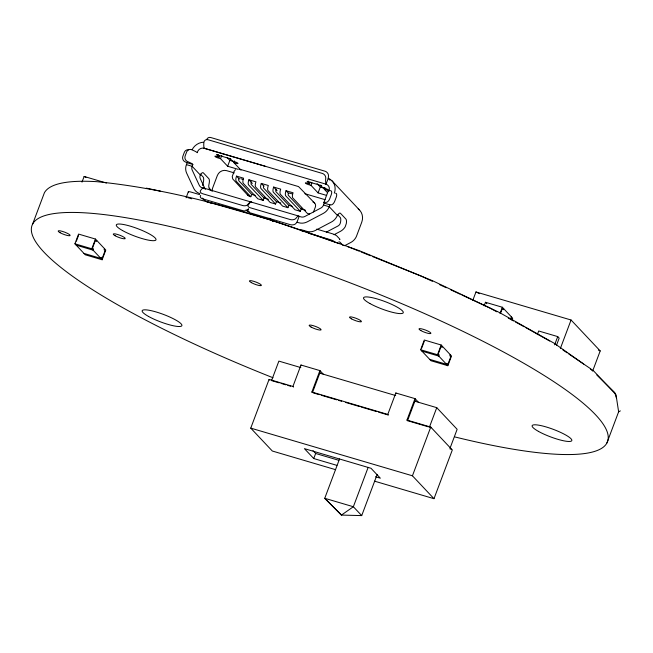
<?xml version="1.0" encoding="UTF-8"?>
<svg xmlns="http://www.w3.org/2000/svg" width="653" height="653" viewBox="0 0 653 653"><rect width="100%" height="100%" fill="white"/><g stroke="black" fill="none" stroke-linecap="round" stroke-linejoin="round"><path stroke-width="0.98" d="M247.936 210.201L247.871 210.756A4.245 2.539 0 0 0 250.23 212.862L290.218 224.648A4.245 2.539 0 0 0 295.899 223.497L296.96 222.208L299.164 216.355L301 216.894A5.306 4.857 -43.3 0 0 304.902 216.461L321.105 207.915A5.306 4.857 -43.3 0 0 323.504 205.042L324.214 203.156A5.404 1.02 20.6 0 1 324.876 202.332L326.149 202.381A4.245 2.032 -63.4 0 0 329.806 198.553L331.267 194.651A4.245 2.032 -63.4 0 0 330.549 190.676L329.275 190.635A5.404 1.02 20.6 0 0 328.614 191.451A5.395 4.938 -43.3 0 0 326.051 184.203A12.578 4.449 -73.6 0 1 325.749 178.375A4.245 3.543 51.3 0 0 322.362 173.437L208.119 139.758A4.245 3.543 51.3 0 0 203.891 142.452A12.578 4.449 -73.6 0 0 204.201 148.272A6.367 2.253 -73.6 0 0 204.724 148.558M32.65 224.012L44.371 192.839A307.383 58.125 20.6 0 1 96.668 181.665C180.089 189.966 260.702 215.188 339.225 243.602M81.992 182.13L84.131 176.449L106.447 183.028M74.915 243.806L78.572 234.084L95.452 239.055L105.794 250.034L102.137 259.755L85.257 254.784L74.915 243.806L91.795 248.785L102.137 259.755M76.36 241.177L78.491 235.504M91.795 248.785L95.452 239.055M96.742 240.426L96.334 241.512L95.371 240.484L92.522 248.042L93.493 249.071L93.085 250.156L76.213 245.177M104.496 248.662L104.096 249.74L105.06 250.768L102.219 258.335L101.248 257.306L100.848 258.384L83.968 253.413M199.924 193.598A11.672 10.693 -43.3 0 1 193.704 188.276L186.636 173.11A11.672 10.693 -43.3 0 1 186.423 164.621L187.125 162.744L192.839 164.425L192.129 166.311A5.306 4.857 -43.3 0 0 192.104 169.87L199.296 185.33A5.306 4.857 -43.3 0 0 202.128 187.746L203.965 188.284A6.155 2.179 -73.6 0 0 201.81 188.986L200.708 190.325A4.245 2.539 0 0 0 202.634 193.729L242.622 205.515A4.245 2.539 0 0 0 246.858 205.352L249.217 202.961A6.155 2.179 -73.6 0 1 251.372 202.267M186.081 197.777L188.276 191.925M238.125 169.323L227.652 166.237L220.534 158.679L218.151 157.977A2.653 0.498 20.6 0 1 215.041 156.508A2.653 0.498 20.6 0 1 216.698 156.434L219.073 157.136L219.702 155.463M220.534 158.679L221.791 155.341M227.652 166.237L229.848 160.385L227.26 157.634M240.981 170.164L233.864 162.613L234.492 160.94M233.945 171.69L232.239 176.596L232.729 178.955L247.871 195.288M247.316 194.439A4.245 3.885 -43.3 0 0 249.577 196.373L250.817 196.741L251.699 194.398L238.859 180.775A2.122 0.751 -73.6 0 1 239.014 178.204M249.25 211.719L247.365 211.164L248.099 209.213M250.817 196.741L236.231 181.256A4.245 1.502 -73.6 0 1 236.533 176.122L243.577 178.196A4.245 1.502 -73.6 0 0 243.275 183.338L257.862 198.814L263.192 200.389L264.367 197.263M263.192 200.389L248.605 184.905A4.245 1.502 -73.6 0 1 248.907 179.771L255.952 181.844A4.245 1.502 -73.6 0 0 255.649 186.987L270.236 202.463L275.566 204.038L276.448 201.695L263.616 188.072A2.122 0.751 -73.6 0 1 263.763 185.501M275.566 204.038L260.988 188.554A4.245 1.502 -73.6 0 1 261.282 183.42L268.326 185.493A4.245 1.502 -73.6 0 0 268.032 190.635L282.61 206.111L287.94 207.687L288.822 205.344L275.99 191.721A2.122 0.751 -73.6 0 1 276.137 189.15M326.655 195.427L318.084 192.896L310.975 185.346L308.591 184.644A2.653 0.498 20.6 0 1 305.482 183.167A2.653 0.498 20.6 0 1 307.13 183.093L309.514 183.795L310.142 182.122M287.94 207.687L273.362 192.202A4.245 1.502 -73.6 0 1 273.656 187.068L280.7 189.141A4.245 1.502 -73.6 0 0 280.406 194.284L294.985 209.76L300.323 211.335L301.49 208.209M310.975 185.346L311.914 182.84M318.084 192.896L320.288 187.044L317.056 183.615M327.537 192.708L324.296 189.272L324.925 187.599M323.855 202.569L328.255 190.872M335.544 193.182A4.245 2.032 -63.4 0 1 336.262 197.157L334.801 201.059A4.245 2.032 -63.4 0 1 331.144 204.879L329.928 204.838L329.218 206.723A11.672 10.693 -43.3 0 1 323.3 213.4L307.383 221.791A11.672 10.693 -43.3 0 1 298.796 222.746L296.96 222.208M335.626 469.687L272.317 451.019L250.752 428.131L269.069 379.417L292.928 386.454L293.507 387.074M292.928 386.454L300.984 365.019L319.921 370.602L323.415 374.316M320.501 371.222L312.444 392.657L311.865 392.037L319.921 370.602M336.907 465.369L313.75 458.545L315.652 453.476L312.991 450.652M339.536 458.945L324.745 498.296L341.437 515.078L361.713 515.601L377.205 474.38M378.626 412.165L388.364 415.039L387.776 414.418L395.832 392.984L415.022 398.64L418.606 402.444M368.145 467.377L353.355 506.736L341.437 515.078L324.745 498.296L353.355 506.736L361.713 515.601M420.638 349.755L424.295 340.025L441.167 345.004L451.509 355.983L447.852 365.704L430.98 360.734L420.638 349.755L437.518 354.726L447.852 365.704M421.724 348.073L424.213 341.454M428.474 426.858L407.545 420.695L406.966 420.075L415.022 398.64M407.545 420.695L415.602 399.261M437.518 354.726L441.167 345.004M442.465 346.376L442.057 347.453L441.085 346.425L438.245 353.991L439.216 355.02L438.808 356.097L421.928 351.126M450.219 354.612L449.811 355.689L450.782 356.718L447.942 364.284L446.97 363.256L446.562 364.333L429.69 359.354M472.756 300.494L475.964 291.964L571.065 320.003L600.205 350.93L592.72 370.839M414.875 401.211L436.751 407.66L429.421 427.144L431.323 427.707M430.743 427.086L452.309 449.974L433.992 498.688L412.435 475.8L430.743 427.086L406.966 420.075M484.134 305.816L485.465 302.274L502.345 307.253L512.687 318.231L512.017 319.994M500.018 313.44L502.345 307.253M500.484 313.407L502.263 308.673L503.226 309.702L503.634 308.624M450.17 447.868L457.141 429.307L436.751 407.66M511.389 316.86L510.989 317.938L511.952 318.966M537.321 334.654L538.701 330.989L557.719 336.597L559.172 338.148L556.421 345.478M554.617 344.849L557.719 336.597M560.372 348.441L571.065 320.003M606.906 442.979L618.628 411.798L615.999 394.69L593.985 371.288L590.475 368.814M210.037 189.974L209.205 188.186A5.306 4.857 -43.3 0 1 208.789 186.627L208.764 186.293A5.387 5.028 -61.9 0 1 208.854 184.913L209.213 183.175A6.367 2.253 -73.6 0 0 208.797 178.636L203.434 172.939A6.367 2.253 -73.6 0 0 200.814 174.253L200.096 175.616A5.387 4.759 -29.1 0 0 199.908 176.89L199.924 177.216A5.306 4.857 -43.3 0 0 200.34 178.775L205.328 189.476M234.166 171.2L235.504 169.641M301.964 230.933A3.289 0.62 20.6 0 1 303.163 230.248L306.902 231.358A11.672 10.693 -43.3 0 0 315.489 230.395L331.406 222.012A11.672 10.693 -43.3 0 0 336.336 217.359L337.903 214.674A6.367 2.253 -73.6 0 1 340.515 213.36L345.886 219.049A6.367 2.253 -73.6 0 1 346.302 223.587L345.208 226.779A11.672 10.693 -43.3 0 1 340.278 231.423L334.083 234.68M248.63 208.772L246.85 210.454A4.245 2.539 0 0 1 242.614 210.617L202.634 198.83A4.245 2.539 0 0 1 200.7 195.435M326.296 232.15L337.781 226.101A5.306 4.857 -43.3 0 0 339.176 225.073L339.413 224.812A5.387 5.028 -61.9 0 0 340.148 223.628L340.588 221.906A6.367 2.253 -73.6 0 0 340.172 217.367L337.487 214.519M344.613 245.724L350.718 242.508A11.672 10.693 -43.3 0 0 354.783 239.112L355.232 238.5A11.672 10.693 -43.3 0 0 356.636 235.823L361.738 222.24A12.782 11.705 -43.3 0 0 358.203 208.87M618.628 411.798L620.35 410.892M338.858 241.847L339.829 242.034L343.086 245.487M146.329 188.137L160.589 191.207M219.073 157.136L216.723 154.639L217.253 154.924A6.367 2.253 -73.6 0 0 218.363 154.467M217.065 154.875L230.582 158.85A6.367 2.253 -73.6 0 0 230.787 158.85M309.514 183.795L307.163 181.305L307.694 181.583A6.367 2.253 -73.6 0 0 308.804 181.126M307.498 181.534L321.023 185.517A6.367 2.253 -73.6 0 0 321.66 185.379M206.503 201.597L270.913 220.028L346.702 246.181L359.232 251.209M192.839 164.425A5.404 1.02 20.6 0 0 189.517 162.426L187.37 161.462A4.245 3.951 81.2 0 1 185.166 155.904L186.627 152.002A4.245 3.951 81.2 0 1 191.77 149.757L193.917 150.721A5.404 1.02 20.6 0 1 197.239 152.72A5.395 4.938 -43.3 0 1 204.201 148.272L265.126 166.237M204.201 148.272L326.051 184.203A6.367 2.253 -73.6 0 0 326.582 184.481M229.848 160.385L234.607 161.789M320.288 187.044L325.047 188.448M233.864 162.613L236.239 163.315A2.653 0.498 20.6 0 0 237.888 163.242A2.653 0.498 20.6 0 0 234.786 161.764L232.403 161.062L230.052 158.573L230.395 158.801M324.296 189.272L326.68 189.974A2.653 0.498 20.6 0 0 328.328 189.901A2.653 0.498 20.6 0 0 325.218 188.431L322.843 187.729L320.492 185.232L320.827 185.468M239.047 169.005L298.535 186.578L314.705 203.156M234.296 172.906L226.575 170.637A7.428 6.808 -43.3 0 0 217.351 175.494L212.658 187.966A5.306 4.857 -43.3 0 0 212.445 190.913M304.845 193.704L325.121 199.687M300.323 211.335L285.736 195.851A4.245 1.502 -73.6 0 1 286.038 190.717L293.083 192.79A4.245 1.502 -73.6 0 0 292.781 197.932L307.367 213.409L308.6 213.776A4.245 3.885 -43.3 0 0 309.636 213.931M324.214 203.156L329.928 204.838M240.769 178.726L243.414 179.502M289.393 193.059L292.038 193.835M186.423 164.621L192.129 166.311L200.365 175.045M323.504 205.042L329.218 206.723L337.446 215.457M251.699 194.398L255.217 195.435M268.473 199.345L264.073 198.047L251.242 184.424A2.122 0.751 -73.6 0 1 251.389 181.852M276.448 201.695L280.847 202.993M288.822 205.344L292.348 206.381M305.604 210.29L301.196 208.993L288.365 195.369A2.122 0.751 -73.6 0 1 288.422 193.059M203.532 188.007L250.94 201.981M251.323 202.095L298.731 216.07M199.638 194.618L191.092 192.096A4.245 0.8 20.6 0 0 188.448 192.211M316.672 229.121L331.863 233.603A4.245 0.8 20.6 0 1 336.842 235.962L339.756 239.055A4.245 0.8 20.6 0 1 339.47 239.602M208.968 202.479L211.776 203.303M191.737 198.79L188.888 197.949A4.245 0.8 20.6 0 0 187.942 197.696M308.771 233.292L329.667 239.455A4.245 0.8 20.6 0 1 334.638 241.814M300.829 367.582L278.872 361.109L271.55 380.601L279.19 382.846M319.766 373.165L395.685 395.555M311.865 392.037L387.776 414.418M281.092 383.409L285.867 384.821M287.777 385.384L290.642 386.225M313.416 392.943L319.26 394.665M321.203 395.236L336.777 399.832M338.719 400.403L341.641 401.26M345.535 402.411L359.166 406.427M361.109 406.999L376.683 411.594M449.819 448.791L451.721 449.354M250.752 428.131L412.435 475.8M315.652 453.476L338.809 460.308M375.499 476.747L380.324 478.176L371.002 468.274L304.429 448.644L313.75 458.545M374.585 481.171L433.992 498.688M347.943 246.679L359.158 250.638L432.531 280.733L499.014 312.297L554.087 343.184L583.709 364.048M361.109 251.968L370.52 255.747M372.398 256.507L421.324 276.162L432.408 281.312M187.125 162.744L185.068 161.813A4.245 3.951 81.2 0 1 182.864 156.263L184.326 152.361A4.245 3.951 81.2 0 1 188.472 149.815M439.804 284.749L446.268 287.753M450.888 289.899L460.136 294.193M461.981 295.05L489.701 307.93L496.778 311.791M475.964 291.964L479.62 293.703M598.377 350.065L600.205 350.93M84.131 176.449L85.959 177.314M508.271 318.076L513.585 320.974M515.348 321.937L524.196 326.769M525.959 327.733L549.679 341.013M562.959 350L567.106 352.816M568.763 353.934L589.855 368.219L592.597 370.888M596.842 375.042L614.816 392.624L616.579 398.444M485.465 302.274L486.763 303.653M331.887 180.718L359.305 209.817M330.002 180.204L328.247 178.351L328.483 176.179A4.245 3.543 51.3 0 0 325.096 171.233L210.862 137.554A4.245 3.543 51.3 0 0 206.87 139.301M326.027 184.17L328.247 178.351A12.782 11.705 -43.3 0 1 334.32 193.141M286.038 190.717L288.773 193.623M273.656 187.068L277.084 190.7M261.282 183.42L264.024 186.325M248.907 179.771L252.336 183.403M236.533 176.122L239.267 179.028M270.13 218.396L272.856 221.285M269.754 218.282L272.472 221.171M246.05 209.768L247.365 211.164M200.406 174.106L203.083 176.955A6.367 2.253 -73.6 0 1 203.499 181.485L202.814 184.791A11.672 10.693 -43.3 0 0 202.708 185.525M209.205 188.186L211.996 191.149M395.832 392.984L396.42 393.604M300.984 365.019L301.564 365.639M269.069 379.417L269.648 380.038M273.003 377.744A307.383 58.125 20.6 0 1 62.549 212.707A307.383 58.125 20.6 0 1 521.894 362.186A307.383 58.125 20.6 0 1 454.945 436.955M312.999 202.071A4.245 3.885 -43.3 0 1 315.342 207.091L313.873 210.992A4.245 3.885 -43.3 0 1 313.367 211.964M192.162 149.619A12.782 11.705 -43.3 0 1 203.401 142.215M208.038 202.201A11.672 10.693 -43.3 0 1 202.495 198.112M299.164 216.355A6.155 2.179 -73.6 0 0 297.009 217.049L295.899 218.396A4.245 2.539 0 0 1 290.218 219.547L250.238 207.76A4.245 2.539 0 0 1 247.879 205.654L249.601 203.075A6.155 2.179 -73.6 0 1 251.748 202.381M303.376 231.611A3.289 0.62 20.6 0 1 302.625 231.276M122.584 230.582A21.198 4.008 20.6 0 0 155.528 240.296A21.198 4.008 20.6 0 0 130.314 226.167A21.198 4.008 20.6 0 0 122.584 230.582M369.851 303.49A21.198 4.008 20.6 0 0 402.795 313.203A21.198 4.008 20.6 0 0 377.581 299.066A21.198 4.008 20.6 0 0 369.851 303.49M538.415 431.364A21.198 4.008 20.6 0 0 571.359 441.077A21.198 4.008 20.6 0 0 546.145 426.948A21.198 4.008 20.6 0 0 538.415 431.364M148.484 316.411A21.198 4.008 20.6 0 0 181.428 326.116A21.198 4.008 20.6 0 0 156.214 311.987A21.198 4.008 20.6 0 0 148.484 316.411M351.42 318.827A6.359 1.2 20.6 0 0 361.305 321.741A6.359 1.2 20.6 0 0 353.738 317.505A6.359 1.2 20.6 0 0 351.42 318.827M60.109 232.721A6.359 1.2 20.6 0 0 69.993 235.635A6.359 1.2 20.6 0 0 62.427 231.391A6.359 1.2 20.6 0 0 60.109 232.721M311.073 327.039A6.359 1.2 20.6 0 0 320.958 329.953A6.359 1.2 20.6 0 0 313.391 325.708A6.359 1.2 20.6 0 0 311.073 327.039M115.197 235.782A6.359 1.2 20.6 0 0 125.082 238.696A6.359 1.2 20.6 0 0 117.516 234.451A6.359 1.2 20.6 0 0 115.197 235.782M420.891 330.598A6.359 1.2 20.6 0 0 430.776 333.512A6.359 1.2 20.6 0 0 423.217 329.275A6.359 1.2 20.6 0 0 420.891 330.598M251.381 282.635A6.359 1.2 20.6 0 0 261.257 285.549A6.359 1.2 20.6 0 0 253.699 281.304A6.359 1.2 20.6 0 0 251.381 282.635"/></g></svg>
